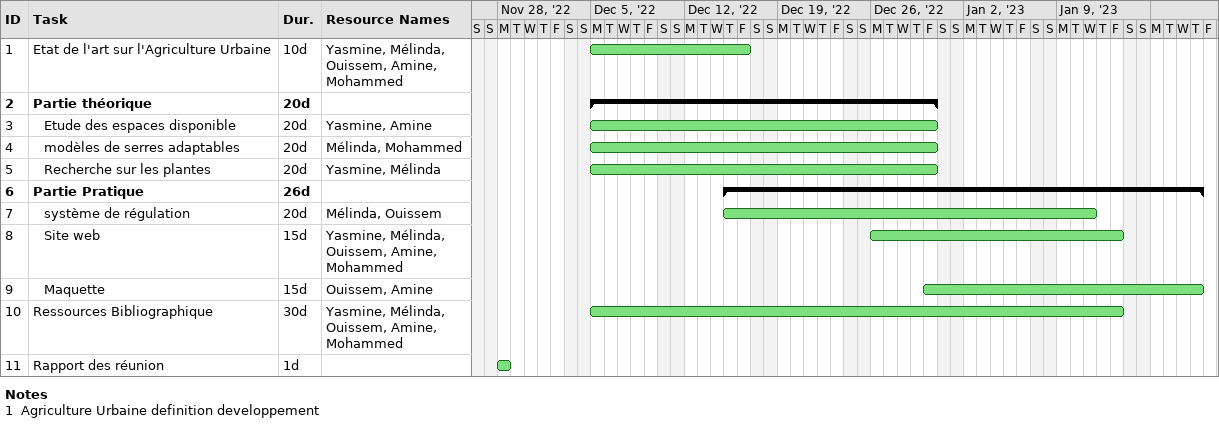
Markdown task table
| ID | Level | Task | Duration | Start | Finish | Resources |
|---|---|---|---|---|---|---|
| 1 | 1 | Etat de l'art sur l'Agriculture Urbaine | 10d | 2022-12-05 | 2022-12-16 | Yasmine, Mélinda, Ouissem, Amine, Mohammed |
| 2 | 1 | **Partie théorique** | 20d | 2022-12-05 | 2022-12-30 |  |
| 3 | 2 | Etude des espaces disponible | 20d | 2022-12-05 | 2022-12-30 | Yasmine, Amine |
| 4 | 2 | modèles de serres adaptables | 20d | 2022-12-05 | 2022-12-30 | Mélinda, Mohammed |
| 5 | 2 | Recherche sur les plantes | 20d | 2022-12-05 | 2022-12-30 | Yasmine, Mélinda |
| 6 | 1 | **Partie Pratique** | 26d | 2022-12-15 | 2023-01-19 |  |
| 7 | 2 | système de régulation | 20d | 2022-12-15 | 2023-01-11 | Mélinda, Ouissem |
| 8 | 2 | Site web | 15d | 2022-12-26 | 2023-01-13 | Yasmine, Mélinda, Ouissem, Amine, Mohammed |
| 9 | 2 | Maquette | 15d | 2022-12-30 | 2023-01-19 | Ouissem, Amine |
| 10 | 1 | Ressources Bibliographique | 30d | 2022-12-05 | 2023-01-13 | Yasmine, Mélinda, Ouissem, Amine, Mohammed |
| 11 | 1 | Rapport des réunion | 1d | 2022-11-28 | 2022-11-28 |  |

Notes
- 1: Agriculture Urbaine definition developpement
